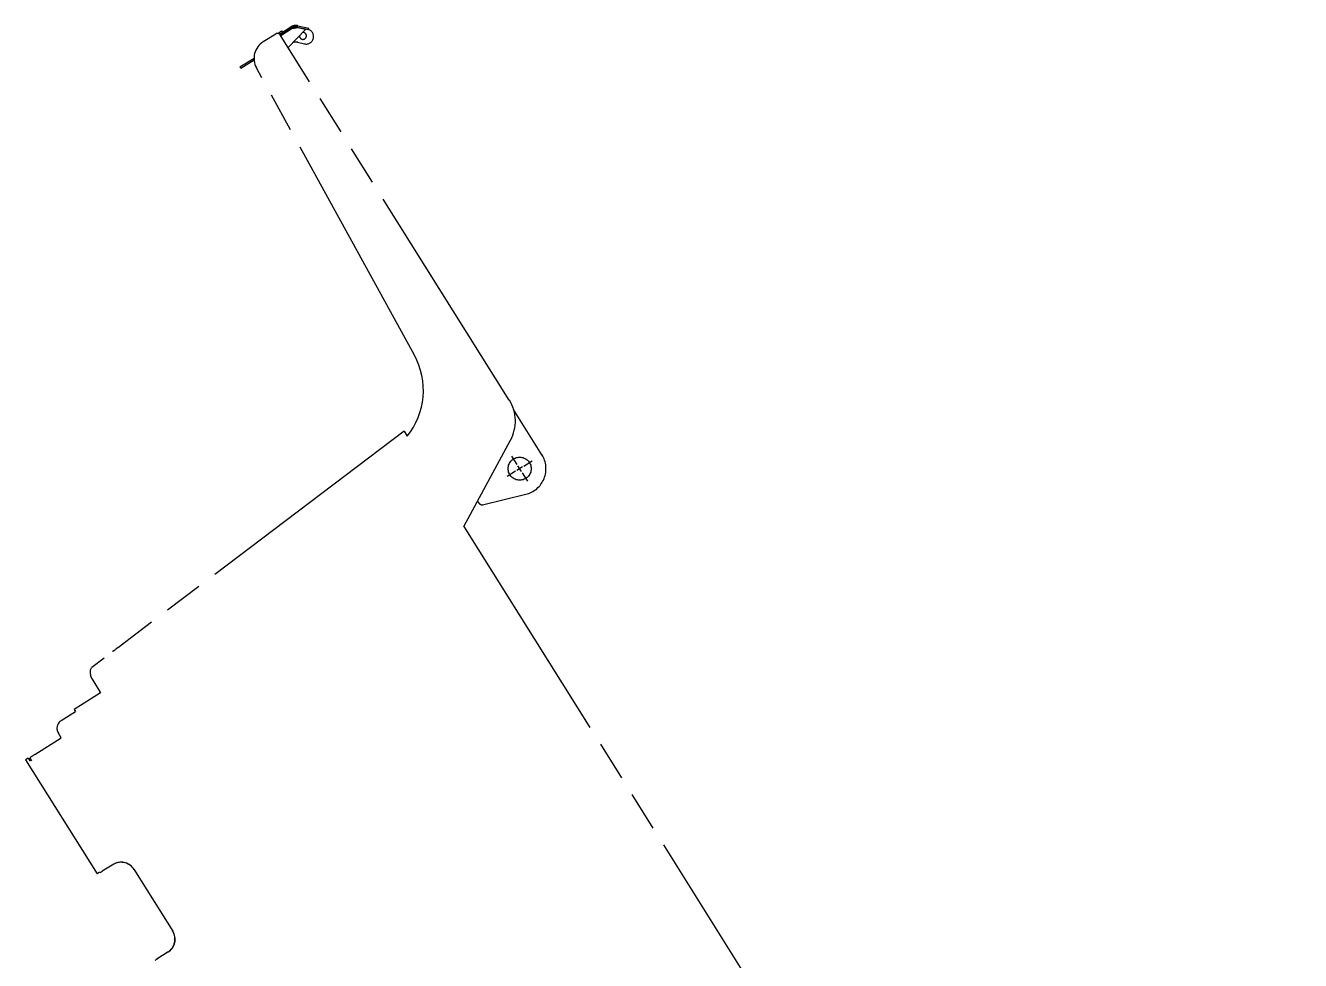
# Model space of a CAD drawing. Extents: x -633 to 241, y -1 to 752.
# Drawn here: x 41.6 to 235, y 218.3 to 360 of the extents above; entities that cross this region are included whole.
import ezdxf

# ---------------------------------------------------------------- set-up
doc = ezdxf.new("R2010")
doc.units = 0
doc.header["$LTSCALE"] = 48
doc.linetypes.add('HIDDEN2', pattern=[0.1875, 0.125, -0.0625])
doc.linetypes.add('PHANTOM', pattern=[1.1875, 0.75, -0.0625, 0.125, -0.0625, 0.125, -0.0625])
doc.layers.add('0A537428______3_____', color=1, linetype='CONTINUOUS')
doc.layers.add('HIDDEN2', color=7, linetype='HIDDEN2')

# ---------------------------------------------------------------- blocks, each defined once
blk = doc.blocks.new('*U2', base_point=(-167.87, 7.71))
at = {"layer": '0A537428______3_____', "color": 7, "linetype": 'PHANTOM'}
blk.add_arc((-167.87, 7.71), 1.38, 179.9999, 269.9999, dxfattribs=at)
blk = doc.blocks.new('*U3', base_point=(-166.99, 1.67))
at = {"layer": '0A537428______3_____', "color": 7, "linetype": 'PHANTOM'}
blk.add_arc((-166.99, 1.67), 1, 276.0449, 0.0003, dxfattribs=at)
blk = doc.blocks.new('*U4', base_point=(-166.59, 1.61))
at = {"layer": '0A537428______3_____', "color": 7, "linetype": 'PHANTOM'}
blk.add_arc((-166.59, 1.61), 1.18, 322.9377, 360, dxfattribs=at)
blk = doc.blocks.new('*U5', base_point=(-144.23, 2.71))
at = {"layer": '0A537428______3_____', "color": 7, "linetype": 'PHANTOM'}
blk.add_arc((-144.23, 2.71), 2.36, 180.4376, 265.7329, dxfattribs=at)
blk = doc.blocks.new('*U6', base_point=(-133.27, 2.71))
at = {"layer": '0A537428______3_____', "color": 7, "linetype": 'PHANTOM'}
blk.add_arc((-133.27, 2.71), 2.36, 89.9999, 179.8212, dxfattribs=at)
blk = doc.blocks.new('*U7', base_point=(-144.27, 2.77))
at = {"layer": '0A537428______3_____', "color": 7, "linetype": 'PHANTOM'}
blk.add_arc((-144.27, 2.77), 2.31, 180.0001, 262.9142, dxfattribs=at)
blk = doc.blocks.new('*U8', base_point=(-133.21, 2.77))
at = {"layer": '0A537428______3_____', "color": 7, "linetype": 'PHANTOM'}
blk.add_arc((-133.21, 2.77), 2.31, 90, 179.9998, dxfattribs=at)
blk = doc.blocks.new('*U10', base_point=(-171.85815, 16.005915))
at = {"layer": '0A537428______3_____', "color": 7, "linetype": 'PHANTOM'}
blk.add_arc((-171.85815, 16.005915), 1.750001, 183.40229, 269.31673, dxfattribs=at)

msp = doc.modelspace()

# ---------------------------------------------------------------- linework, layer by layer
at = {"layer": 'HIDDEN2', "color": 7, "linetype": 'PHANTOM'}
for p, q in [((80.16, 358.75), (81.86, 359.82)), ((81.98, 359.66), (82.89, 359.81)), ((82.08, 359.57), (82.99, 359.72)), ((82.89, 359.81), (82.99, 359.72)), ((82.91, 359.81), (84.55, 359.43)), ((82.95, 360), (84.6, 359.63)), ((82.99, 359.72), (84.04, 359.48)), ((77.7, 357.59), (79.58, 358.78)), ((79.88, 358.85), (80.47, 359.23)), ((80.29, 358.6), (80.18, 358.76)), ((115.01, 303.24), (80.27, 358.62)), ((81.98, 359.66), (80.29, 358.6)), ((80.29, 358.6), (81.96, 359.65)), ((82.08, 359.57), (80.36, 358.49)), ((80.47, 359.23), (80.6, 359.03)), ((84.08, 359.44), (81.46, 356.73)), ((81.98, 359.66), (82.08, 359.57)), ((83.95, 359.57), (84.08, 359.44)), ((84.55, 359.43), (84.6, 359.63)), ((82.91, 357.5), (83.94, 357.27)), ((74.16, 353.77), (76.29, 355.11)), ((74.28, 353.57), (76.3, 354.84)), ((74.16, 353.77), (74.28, 353.57)), ((100.62, 310.05), (76.66, 353.61)), ((119.96, 294.98), (115.66, 301.83)), ((99.05, 298.53), (51.71, 262.74)), ((99.05, 298.53), (99.51, 297.8)), ((108.09, 284.11), (115.2, 297.19)), ((116.18, 293.5), (115.38, 294.77)), ((117.21, 293.26), (118.48, 294.06)), ((115.94, 292.46), (114.67, 291.67)), ((117, 293.13), (116.15, 292.6)), ((116.84, 292.44), (116.31, 293.29)), ((116.98, 292.23), (117.77, 290.96)), ((110.94, 287.4), (117.5, 288.97)), ((110.42, 287.62), (110.19, 287.98)), ((108.09, 284.11), (235, 81.82)), ((56.42, 266.31), (56.38, 266.37)), ((51.83, 260.78), (53.03, 258.87)), ((53.03, 258.87), (49.03, 256.36)), ((47.03, 254.67), (49.22, 256.05)), ((49.03, 256.36), (49.22, 256.05)), ((43.03, 249.53), (47.06, 252.08)), ((47.06, 252.08), (46.62, 252.78)), ((42.03, 248.98), (41.63, 248.73)), ((41.63, 248.73), (52.48, 231.45)), ((42.03, 248.98), (42.3, 248.56)), ((42.57, 248.57), (42.29, 249.02)), ((55.01, 232.92), (53.27, 231.82)), ((58.08, 232.14), (63.98, 222.74)), ((52.88, 231.7), (52.48, 231.45)), ((53.27, 231.81), (52.94, 231.6)), ((61.61, 218.52), (61.27, 218.31)), ((63.19, 219.55), (61.49, 218.47)), ((63.24, 219.57), (61.6, 218.54))]:
    msp.add_line(p, q, dxfattribs=at)
msp.add_lwpolyline([(56.08, 266.05), (56.03, 266.01, -0.000021), (55.98, 265.98, -0.000023), (55.94, 265.94, -0.000021), (55.89, 265.91, -0.000015), (55.84, 265.87, -0.00001), (55.79, 265.84, -0.000006), (55.74, 265.8, -0.000002), (55.7, 265.77, 0.000003), (55.65, 265.73, 0.000008), (55.6, 265.7, 0.000014), (55.56, 265.67, 0.000017), (55.51, 265.63, 0.000021), (55.47, 265.6, 0.000029), (55.44, 265.58, 0.000049), (55.41, 265.56, 0.000081), (55.39, 265.54, 0.00006), (55.36, 265.52, 0.00003), (55.34, 265.51, 0.00003), (55.31, 265.49, 0.000025), (55.29, 265.47, 0.000009), (55.27, 265.45, -0.000004), (55.24, 265.44, -0.000017), (55.22, 265.42, -0.000027), (55.2, 265.4, -0.000038), (55.18, 265.39, -0.000057), (55.15, 265.37, -0.000076), (55.13, 265.35, -0.000058), (55.1, 265.33, -0.000024), (55.08, 265.32, -0.000012), (55.05, 265.3, -0.000014), (55.03, 265.28, -0.000013), (55, 265.26, -0.000007), (54.98, 265.24, -0.000005), (54.95, 265.23, -0.000008), (54.93, 265.21, 0.000004), (54.91, 265.19, 0.000025), (54.87, 265.17, 0.000015), (54.82, 265.13, 0.000007)], format="xyb", dxfattribs=at)
msp.add_circle((116.58, 292.86), 1.75, dxfattribs=at)
for centre, radius, start, end in [((82.63, 358.59), 1.45, 77.1028, 122.1028), ((82.63, 358.59), 1.25, 77.1028, 122.1028), ((79.85, 358.35), 0.5, 32.1028, 122.1028), ((83.71, 358.47), 0.53, 176.118, 95.7524), ((84.19, 358.36), 1.13, 257.1028, 77.1028), ((79.29, 355.05), 3, 122.1028, 208.8133), ((82.62, 356.22), 1.31, 77.1028, 110.578), ((90.98, 304.75), 11, 320.803, 28.8133), ((109.93, 300.05), 6, 331.4572, 32.1028), ((116.57, 292.86), 4, 283.4596, 32.1028), ((110.84, 287.89), 0.5, 212.1028, 284.9636)]:
    msp.add_arc(centre, radius, start, end, dxfattribs=at)

# ---------------------------------------------------------------- block references
at = {"layer": 'HIDDEN2', "color": 7, "yscale": 0.5748354487417665, "rotation": 302.1027799999998}
msp.add_blockref('*U10', (52.69, 261.3), dxfattribs=at)
at = {"layer": 'HIDDEN2', "color": 7, "linetype": 'PHANTOM'}
for name, p, yscale, rotation in [('*U2', (47.78, 253.51), 0.9932563296628187, 302.1027799999998), ('*U3', (43.14, 249.55), 0.03493324474665748, 212.1027799999993), ('*U4', (43.3, 249.19), 0.034933256746669, 212.1027799999993), ('*U5', (56.12, 230.83), 0.9993895699694816, 212.10285), ('*U7', (56.14, 230.89), 0.9993904099695277, 212.1028359999999), ('*U6', (61.94, 221.54), 0.9993895699694816, 212.10285), ('*U8', (62.02, 221.52), 0.9993904099695277, 212.1028359999999)]:
    msp.add_blockref(name, p, dxfattribs=dict(at, yscale=yscale, rotation=rotation))

doc.saveas('drawing.dxf')
